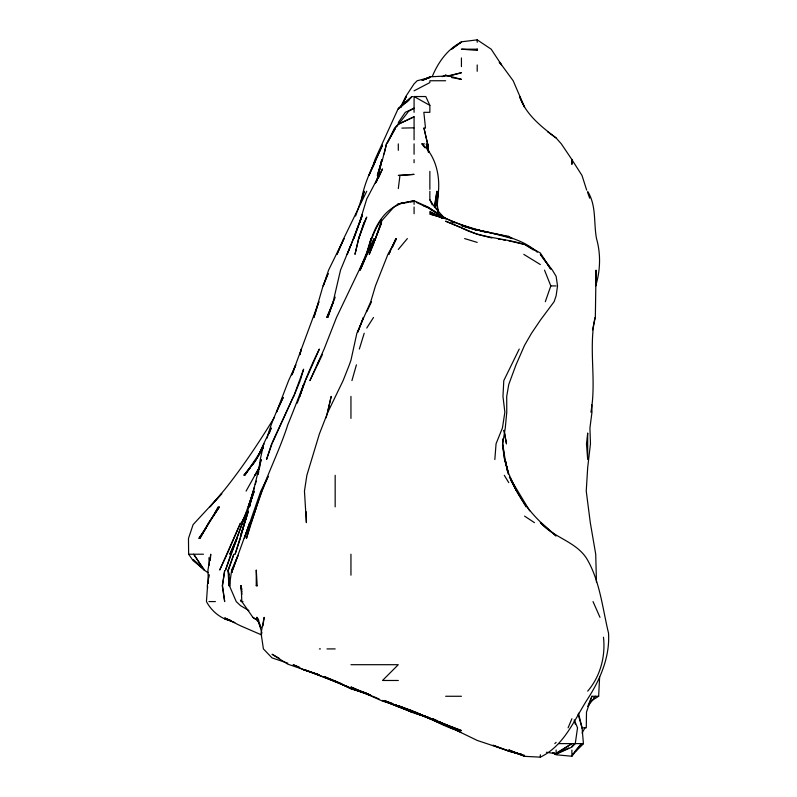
<?xml version="1.0" encoding="UTF-8"?>
<svg xmlns="http://www.w3.org/2000/svg" width="797" height="797" viewBox="0 0 797 797"><rect width="100%" height="100%" fill="white"/><g stroke="black" fill="none" stroke-linecap="round" stroke-linejoin="round"><path stroke-width="1.2" d="M595.718 285.924L596.066 270.143L595.339 317.485L592.49 329.888M502.787 438.888L502.658 443.75L504.611 459.53L508.486 474.185L505.139 459.53L502.658 443.75L505.278 427.959L506.772 412.179L506.703 396.398L508.775 384.423L516.018 364.837L524.556 345.31L531.519 333.266L540.336 320.215L554.104 301.704L556.127 295.767L557.541 285.924L556.127 276.34L552.391 270.143L540.336 254.353L545.865 262.243M208.754 577.925L208.914 574.557L207.31 585.785L207.628 588.017M590.677 701.36L598.657 696.269L599.623 676.842M207.559 585.785L206.443 601.566C211.384 610.94 220.749 618.99 231.449 620.953M210.298 560.291L210.767 554.224L207.967 570.004L208.336 583.354M494.837 459.53L496.063 443.75L502.439 427.959L504.86 412.179L502.967 396.398L503.794 380.617L519.236 349.046M437.085 207.011L438.4 192.446M398.301 188.6L399.964 175.44L414.081 174.374L398.301 175.44L399.964 175.44M434.813 207.011L436.935 191.23L434.674 204.58M590.896 412.179C596.714 380.866 588.385 348.757 595 317.485M262.98 625.854L264.156 617.356L261.067 633.137L263.408 648.917L272.036 657.894L287.817 663.174M248.893 610.592L240.475 605.61L236.231 601.566L229.436 585.785L231.678 570.004L238.044 555.35L232.604 570.004L249.76 522.663L244.36 538.443L260.838 491.091L268.141 476.367M258.148 474.095L260.25 459.53L263.707 443.75L271.239 427.959L269.197 433.598M361.131 202.149C363.86 181.766 374.271 163.624 382.51 145.104L368.941 175.44L375.736 159.659L373.753 165.298M258.218 474.095L258.706 471.665M259.184 469.244L261.117 459.53L249.501 506.872L253.267 491.091L248.943 506.872L254.253 491.091L248.794 506.872L240.784 536.929M437.503 196.082L435.222 207.011C442.235 186.677 439.147 158.553 421.952 143.878L424.482 143.878M327.687 412.179L331.193 396.398L326.132 417.817M381.693 159.659L378.167 175.44L382.052 159.659L377.35 175.44L382.112 159.659L378.356 175.44L375.427 183.34M595.678 285.924C600.41 270.522 600.928 254.104 596.505 238.572C593.526 222.672 596.604 205.805 587.688 191.41M384.154 154.02L386.475 143.878L395.511 128.098L387.372 142.822M358.67 238.572L354.984 254.353L358.69 238.572L363.96 222.791L366.74 217.073L358.67 238.572L364.08 222.791M369.21 246.462C373.185 230.084 381.813 211.663 398.301 204.909M382.51 159.659L386.475 143.878M362.824 196.859L364.259 191.23L355.572 216.027M267.105 438.111C270.741 423.954 276.758 410.535 283.204 397.454L276.449 412.179L288.594 380.617L295.797 364.837L292.429 373.853M351.925 380.617L356.418 364.837M268.19 476.437L262.024 491.091L256.255 507.5L246.452 538.443L250.876 522.663L256.534 506.872C264.893 478.668 278.9 452.636 287.817 424.681C298.287 399.456 306.905 373.434 319.378 349.046L305.988 379.492M300.579 379.472L303.607 369.2L293.704 396.398L300.24 380.617M248.136 511.385L240.475 536.102L248.106 511.385M372.219 168.675L374.949 159.659L398.301 108.382L412.039 96.537L406.38 102.584M254.562 486.658L248.285 506.872L252.928 493.353L236.719 538.443L229.855 554.224L236.789 538.443L245.187 515.898M255.239 484.437L256.255 481.109M359.327 349.046L364.209 333.266M334.053 300.549L335.168 297.082M248.305 511.385L235.095 554.224L240.365 538.443M291.812 374.979L318.91 301.704L313.898 317.485L323.034 285.924L328.085 273.52L323.243 285.924L328.583 270.143L344.025 238.572L336.982 254.353L343.686 238.572L366.74 191.23M251.125 522.663L256.255 507.559M228.48 570.004L233.88 554.224L228.121 570.004L228.829 585.785L228.56 573.651M272.036 443.71L266.507 459.53L271.647 443.75L293.535 396.398L272.554 442.584M545.307 301.704L550.807 285.924L544.53 270.143M353.918 238.572L362.396 214.901L351.447 243.802M297.241 403.162L303.209 386.904M303.607 385.848L305.53 380.617M361.629 217.153L359.487 222.791L366.74 198.961L382.51 168.934L378.635 177.701M392.283 247.588L395.9 238.572L388.826 254.353L390.361 251.204M598.657 696.269L591.942 696.269L586.492 712.05L586.283 727.83L581.74 727.83M306.168 511.734L306.387 522.663L304.454 491.091L306.865 475.311L319.378 433.957L327.866 412.179L343.099 380.617L349.335 364.837L350.949 360.254L356.857 333.266L370.744 301.704L375.447 285.924L387.91 254.353L396.468 238.572L392.901 245.934M376.194 182.204L378.964 175.44L376.134 182.204M362.227 214.901L353.519 238.572L340.508 270.143L333.176 301.704L327.786 317.485L333.295 301.704L326.83 317.485L333.684 301.704M591.942 696.269L587.688 706.501L595.479 696.269L593.745 697.823M374.401 241.959L369.22 254.353L381.544 222.791L375.517 238.572L380.717 222.791L382.51 219.882L393.947 207.011L398.301 203.863L414.081 200.774L427.929 207.011L445.643 218.458L461.433 225.013L477.204 230.413L461.433 225.252L477.204 230.014L491.779 233.162M568.102 727.83L571.897 718.735M227.095 554.224L240.475 523.101L219.713 570.004L226.617 555.25M322.526 354.346L309.894 380.617L324.14 349.046L336.493 317.485L374.192 238.572L360.124 270.143C368.284 253.775 370.585 234.985 381.165 219.773M317.306 364.837L319.378 360.224M257.112 458.405L263.927 443.75L256.773 458.474M400.781 107.057L405.753 96.537L414.081 83.834L417.19 80.746L429.862 77.488L429.862 76.811L445.643 76.044L445.643 75.137L461.433 79.341L451.72 77.568M246.721 512.132L241.69 522.663L246.781 512.132M366.74 311.697L371.541 301.704M387.312 142.822L394.535 128.098L398.301 124.113L414.081 116.8L414.081 127.819L401.857 128.098M432.233 76.542C438.171 62.385 447.366 49.125 461.433 42.092L451.5 49.185L461.433 41.823L477.204 39.85L491.191 49.185L501.592 64.965L499.251 62.355M400.991 107.057L406.36 96.537L400.602 107.037M256.255 473.279L254.94 475.311L259.593 466.932L246.084 491.091M213.277 516.346L218.358 506.872L199.898 538.443L208.645 522.663L219.464 506.872L198.891 538.443L206.244 527.933M582.069 733.091L584.958 727.83M258.158 456.372L263.219 447.954M366.74 328.065L373.494 317.485M263.219 447.665L244.739 475.311L250.497 467.421M274.567 417.06C259.274 442.146 242.995 466.604 224.684 489.597L209.94 506.872L221.745 493.722M396.069 127.251L398.301 123.864M398.301 122.539L405.294 112.317L414.081 108.213L407.835 111.729M587.688 691.158C600.3 676.454 605.66 656.369 603.468 637.221M252.659 464.462L256.255 459.53L243.882 475.311L254.711 461.991M396.906 126.205L407.865 112.317M556.127 750.017L556.127 754.41L552.969 752.926L556.127 754.779L571.897 756.233L581.511 743.611L575.105 751.192M398.301 249.441L407.367 238.572M221.725 493.722L193.123 524.595L188.471 538.443L188.63 554.224L193.123 560.65L204.59 570.004L193.123 559.534L204.241 570.004L193.721 554.224L204.112 570.004L207.947 572.674M571.897 746.4L573.81 744.308M572.754 754.111L582.966 743.611L575.304 751.292M575.444 751.292L583.424 743.611L582.079 727.83L578.453 713.176M554.812 743.611L556.127 742.366M411.929 96.537L398.301 108.94L409.319 99.635M433.239 719.113L477.204 740.423L508.775 750.963L492.994 745.255L508.775 751.212L522.294 754.689L508.775 750.854L524.556 756.044L508.775 749.897L524.556 756.333L540.336 757.15C564.356 745.633 574.209 719.89 587.688 698.869C600.31 679.423 609.994 656.768 608.529 633.137C602.572 608.629 600.171 582.567 587.688 560.241C577.357 541.761 553.935 538.055 540.336 522.663L556.127 535.973L540.336 521.886C527.554 509.502 517.502 494.748 510.359 478.469L516.755 491.091L510.488 479.525M556.127 753.225L571.897 743.611L556.127 753.763L546.413 752.248M414.081 90.818L429.862 82.589L429.862 80.746L445.643 80.746M568.749 747.945L556.127 754.111L552.739 752.826M422.699 80.258L429.862 76.811M398.301 124.302L414.081 116.8M442.315 76.661L445.643 75.137M422.699 80.308L429.862 77.199L421.942 80.308M425.339 79.122L429.862 77.488M449.03 76.024L461.433 72.746L446.778 76.193M398.301 203.982L414.081 200.784L414.081 204.341M403.152 203.125L398.301 203.863L404.368 203.135M405.583 202.757L408.014 202.388M410.445 202.02L412.876 201.641M477.204 49.185L461.433 49.185L477.204 50.37L477.204 49.185L477.204 50.37M414.081 112.317L414.081 96.537L425.787 96.537L429.862 105.383L429.862 112.317L423.845 112.317L425.498 128.098L423.974 128.098L427.59 143.878L428.487 152.376L427.59 143.878L423.974 128.098M571.897 159.659L581.989 175.44L586.672 190.104M550.807 285.924L556.127 285.924M188.63 554.224L203.444 554.224M229.436 585.785L230.263 585.785M257.192 585.785L256.255 585.785L256.255 570.004L257.192 585.785L256.255 585.406M208.914 601.566L215.409 601.566M241.84 591.862L241.132 585.785L241.84 601.566L242.955 601.566M319.378 648.917L320.434 648.917M326.969 648.917L335.168 648.917M350.949 664.698L398.301 664.698L382.51 680.479L398.301 680.479M445.643 696.269L461.433 696.269M558.587 743.611L583.424 743.611M498.434 239.13L500.735 239.508M503.037 239.877L505.328 240.256M491.869 233.162L477.204 229.815L482.843 231.578M508.775 240.814L524.556 244.47C503.744 237.875 481.059 238.193 461.433 227.832M491.869 237.964L477.204 234.318L445.643 221.177L460.367 227.374M461.433 225.74C486.917 233.81 516.346 233.66 537.357 252.231M522.294 754.659L509.911 751.272L524.556 755.357M393.788 704.438L382.51 701.121L350.949 686.994L371.82 695.821C348.618 688.289 326.85 677.201 303.607 669.659L319.378 674.92L287.817 664.18L272.036 654.237L279.398 658.412M464.621 238.572L477.204 242.398M523.778 254.353L540.336 264.544M456.811 730.122C441.797 725.987 428.925 716.732 414.081 712.05L445.643 725.509L429.862 718.406L402.744 707.965M354.336 689.066L370.047 694.785M486.23 232.455C466.723 226.189 446.3 221.626 429.862 208.535L445.643 218.458L429.862 214.054L445.643 218.687L429.862 212.849L442.265 218.159M370.236 695.064L361.479 691.368M451.331 221.616L454.748 222.791L451.331 221.596M402.744 708.025L411.631 712.05L399.407 706.64L461.433 730.58L414.081 712.618L429.862 717.888L414.081 713.086L383.636 700.962M436.626 720.548L433.239 719.043L451.989 727.83L429.862 718.476L435.501 720.349L398.301 705.773L412.956 711.034M335.168 681.176L350.949 688.777L366.74 693.569L350.949 688.658L335.168 681.086M456.811 729.952L451.032 727.83L461.433 732.533M348.697 686.964L304.733 669.859L319.378 675.099L303.607 669.779L293.147 664.698L299.423 667.169M384.772 700.772L392.662 703.691L384.772 700.792L398.301 706.74L429.862 718.217L414.081 712.05L429.862 718.585L415.516 712.05M234.836 622.547L224.684 618.731L231.449 620.793L224.684 617.924L240.475 625.775L261.675 634.97M341.933 683.806L324.797 676.832L333.574 680.479M398.301 706.162L394.913 704.727L398.301 706.012M398.301 705.773L414.081 711.741L398.301 706.62L382.51 700.424L398.301 706.152L394.913 704.717M423.217 205.636L426.644 207.011M416.313 202.388L429.065 208.226L427.481 207.011M430.988 718.685L445.643 724.822M399.377 706.6L412.358 712.05M372.837 696.269L379.282 699.118M438.878 721.554L445.643 724.573M552.739 752.577L556.127 754.111L571.897 747.128L575.265 743.611L577.526 727.83L574.238 719.84M363.352 692.125L366.74 693.699M458.195 730.959L446.659 725.121M552.969 752.667L556.127 754.41M414.081 96.537L429.862 105.383M533.412 249.969L524.556 244.33L540.336 252.988L550.727 269.087L547.25 264.225M524.556 516.107L534.478 522.663M241.84 601.566L252.878 617.356L256.255 619.608L259.563 623.214M252.878 617.356L256.255 619.608M547.459 131.625L556.127 137.971L561.337 143.878L571.967 159.659L571.897 164.371L571.897 159.569M429.862 208.844L431.715 210.308M556.127 137.971C541.422 126.733 525.89 114.668 519.554 96.537L524.556 107.187L513.168 80.746L499.699 62.355M444.856 218.567L434.514 207.011L429.862 199.738L429.862 191.23M526.02 506.872L516.655 491.091L508.775 473.807L504.611 459.53L502.449 444.955M258.895 620.315L256.644 617.356L260.798 627.498M421.952 143.878L424.831 147.714M529.676 510.817L509.393 477.084M241.411 601.566L240.475 600.111L241.391 601.566M504.302 475.311L508.775 482.643M429.862 199.738L432.203 204.929M593.028 601.566L599.982 617.356M260.978 627.498L257.142 617.356L261.974 633.137M587.688 192.675L589.69 198.184M574.248 720.986L575.434 724.403M429.075 152.078L426.325 143.878L426.963 147.525M241.87 589.172L240.764 585.785L241.939 594.283M437.194 208.137L438.629 212.65M437.314 208.137L438.709 212.65M578.094 714.301L582.039 727.83M437.234 208.226L437.762 210.647M229.147 574.856L228.121 570.004L229.935 584.57M507.659 471.665L505.139 459.53L507.609 471.665M438.22 211.863L437.145 203.365M428.208 149.946L427.67 143.878L427.83 149.946M208.914 557.761L209.282 565.103M591.782 404.896L591.982 412.179L589.929 427.959L590.467 443.75L587.688 467.57L586.243 491.091L590.298 522.663L595.718 554.224L596.455 582.149M571.897 750.097L571.897 756.233M540.336 754.789L540.336 757.15M477.204 39.85L477.204 42.291M477.204 64.965L477.204 71.302M461.433 57.942L461.433 66.639M429.862 171.355L429.862 189.347M414.081 128.098L414.081 139.814M414.081 143.878L414.081 154.249M414.081 159.659L414.081 162.718M414.081 207.011L414.081 213.726M398.301 143.878L398.301 150.324M350.949 396.398L350.949 418.405M350.949 554.224L350.949 575.175M335.168 475.311L335.168 506.872M587.688 433.239L586.482 443.75L587.688 459.53L587.688 433.239M224.684 570.562L222.522 585.785L224.684 601.566L222.273 585.785L224.684 570.562M301.306 349.046L299.861 354.685L301.366 349.046M371.063 238.572L366.74 254.353L359.567 270.143L366.74 252.569L371.103 238.572M230.831 554.224L225.561 570.004L237.008 538.443L230.831 554.224M303.607 384.672L299.672 396.398L303.607 384.672M363.412 317.485L357.773 332.14L363.432 317.485M350.949 244.858L347.183 254.353L350.949 244.878M375.208 239.628L366.71 254.353L375.208 239.628M508.775 236.38L492.994 233.421L512.411 238.572L508.775 236.38M442.484 218.029L429.862 211.703L442.484 218.059M506.464 443.75L504.053 430.39L506.464 443.75M231.987 572.435L231.758 570.004L231.957 572.435"/></g></svg>
